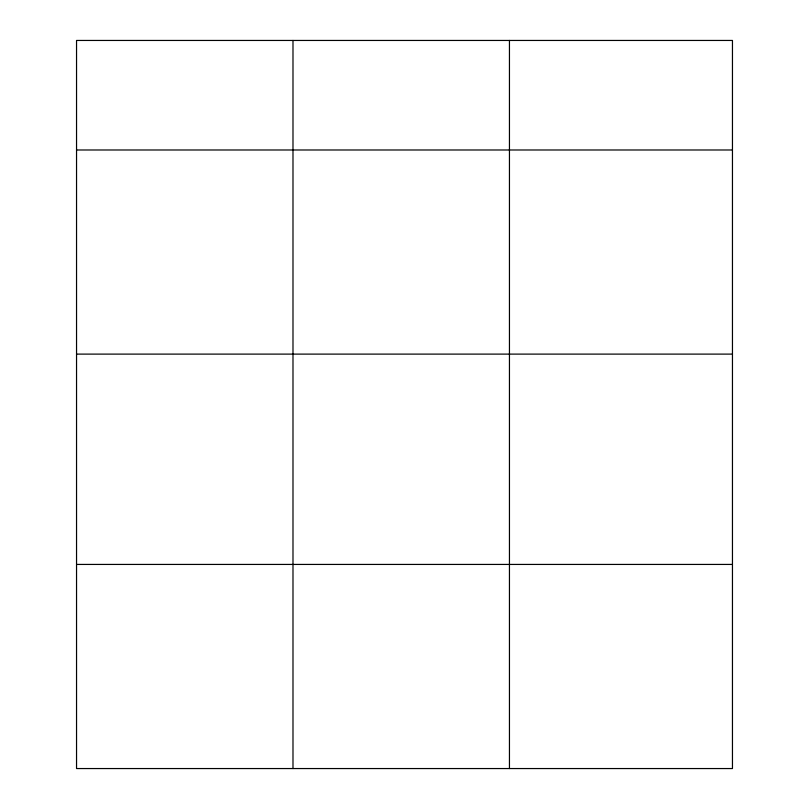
<?xml version="1.0" encoding="UTF-8"?>
<svg xmlns="http://www.w3.org/2000/svg" width="809" height="809" viewBox="0 0 809 809"><rect width="100%" height="100%" fill="white"/><g stroke="black" fill="none" stroke-linecap="round" stroke-linejoin="round"><path stroke-width="1.21" d="M732.458 354.109L732.458 40.45L76.542 40.45L76.542 768.55L732.458 768.55L732.458 354.109L76.542 354.109M76.542 149.989L732.458 149.989M76.542 564.429L732.458 564.429M509.448 40.45L509.448 768.55M292.989 40.45L292.989 768.55"/></g></svg>
